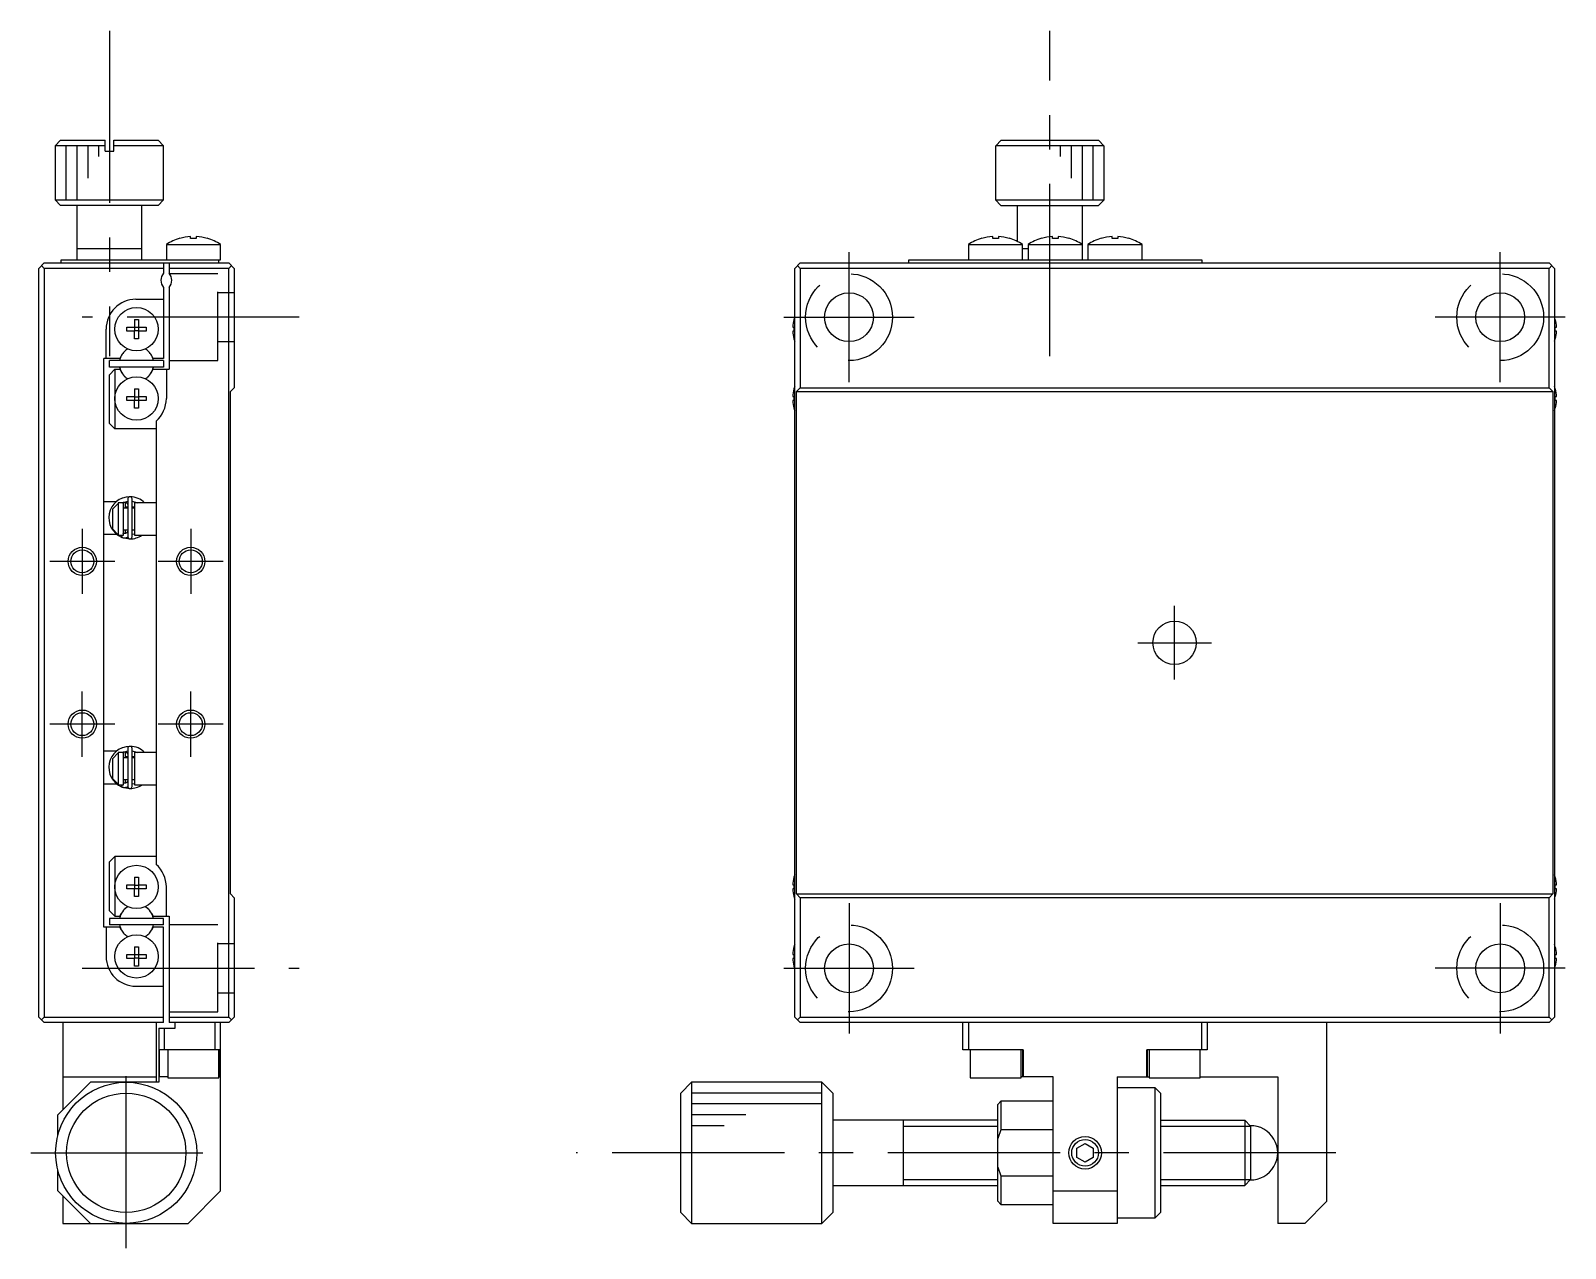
# Model space of a CAD drawing. Extents: x 0 to 345, y -8 to 238.
# Drawn here: x 203.2 to 344.6, y 72.6 to 184.8 of the extents above; entities that cross this region are included whole.
import ezdxf

# ---------------------------------------------------------------- set-up
doc = ezdxf.new("R2010")
doc.units = 0
doc.header["$LTSCALE"] = 0.5
doc.linetypes.add('CENTER', pattern=[50.8, 31.75, -6.35, 6.35, -6.35])
doc.linetypes.add('DASHED', pattern=[19.05, 12.7, -6.35])
for name, color, linetype in [('MSM_CENTER', 1, 'CENTER'), ('MSM_CONTINUOUS', 7, 'CONTINUOUS'), ('MSM_DASHED', 4, 'DASHED'), ('MSM_NARROW', 5, 'CONTINUOUS')]:
    doc.layers.add(name, color=color, linetype=linetype)

msp = doc.modelspace()

# ---------------------------------------------------------------- linework, layer by layer
at = {"layer": 'MSM_CENTER'}
for p, q in [((210.465465, 184.811436), (210.465465, 154.811436)), ((297.117158, 154.811436), (297.117158, 184.811436)), ((278.617158, 152.411436), (278.617158, 164.411436)), ((338.617158, 152.411436), (338.617158, 164.411436)), ((227.965465, 158.411436), (207.965465, 158.411436)), ((272.617158, 158.411436), (284.617158, 158.411436)), ((344.617158, 158.411436), (332.617158, 158.411436)), ((207.965464, 138.911437), (207.965464, 132.911435)), ((217.965464, 138.911437), (217.965464, 132.911435)), ((210.965466, 135.911436), (204.965463, 135.911436)), ((220.965466, 135.911436), (214.965463, 135.911436)), ((308.617158, 125.011436), (308.617158, 131.811436)), ((305.217158, 128.411436), (312.017158, 128.411436)), ((207.965464, 117.911435), (207.965464, 123.911437)), ((217.965464, 117.911435), (217.965464, 123.911437)), ((210.965466, 120.911436), (204.965463, 120.911436)), ((220.965466, 120.911436), (214.965463, 120.911436)), ((278.617158, 104.411436), (278.617158, 92.411436)), ((338.617158, 104.411436), (338.617158, 92.411436)), ((207.965465, 98.411436), (227.965465, 98.411436)), ((272.617158, 98.411436), (284.617158, 98.411436)), ((344.617158, 98.411436), (332.617158, 98.411436)), ((212.015465, 72.611436), (212.015465, 90.211436)), ((203.215465, 81.411436), (220.815465, 81.411436)), ((323.462087, 81.411436), (253.462087, 81.411436))]:
    msp.add_line(p, q, dxfattribs=at)
at = {"layer": 'MSM_CONTINUOUS'}
for p, q in [((205.965465, 174.711436), (205.465465, 174.211436)), ((210.065465, 174.211436), (205.465465, 174.211436)), ((205.465465, 174.211436), (205.465465, 169.211436)), ((205.965465, 174.711436), (210.065465, 174.711436)), ((210.065465, 173.711436), (210.065465, 174.711436)), ((210.865465, 174.711436), (214.965465, 174.711436)), ((210.865465, 173.711436), (210.865465, 174.711436)), ((215.465465, 174.211436), (210.865465, 174.211436)), ((215.465465, 174.211436), (214.965465, 174.711436)), ((215.465465, 169.211436), (215.465465, 174.211436)), ((292.133184, 174.211436), (292.634971, 174.711436)), ((292.133184, 173.711436), (292.133184, 174.211436)), ((302.101132, 174.211436), (292.133184, 174.211436)), ((292.634971, 174.711436), (301.599345, 174.711436)), ((301.599345, 174.711436), (302.101132, 174.211436)), ((302.101132, 174.211436), (302.101132, 173.711436)), ((210.065465, 173.711436), (210.865465, 173.711436)), ((292.117158, 173.711436), (292.133184, 173.711436)), ((292.117158, 173.711436), (292.117158, 169.211436)), ((302.101132, 173.711436), (302.117158, 173.711436)), ((302.117158, 169.211436), (302.117158, 173.711436)), ((205.465465, 169.211436), (215.465465, 169.211436)), ((205.465465, 169.211436), (205.965465, 168.711436)), ((214.965465, 168.711436), (205.965465, 168.711436)), ((207.465465, 168.711436), (207.465465, 163.711436)), ((213.465465, 163.711436), (213.465465, 168.711436)), ((214.965465, 168.711436), (215.465465, 169.211436)), ((292.117158, 169.211436), (302.117158, 169.211436)), ((292.117158, 169.211436), (292.617158, 168.711436)), ((292.617158, 168.711436), (301.617158, 168.711436)), ((294.117158, 168.711436), (294.117158, 165.392565)), ((300.117158, 163.711436), (300.117158, 168.711436)), ((301.617158, 168.711436), (302.117158, 169.211436)), ((216.956875, 165.674017), (216.953532, 165.680872)), ((217.955465, 165.674017), (217.955465, 165.846388)), ((218.475465, 165.674017), (217.955465, 165.674017)), ((218.475465, 165.846388), (218.475465, 165.674017)), ((219.477398, 165.680872), (219.474054, 165.674017)), ((290.858568, 165.674017), (290.855225, 165.680872)), ((291.857158, 165.674017), (291.857158, 165.846388)), ((292.377158, 165.674017), (291.857158, 165.674017)), ((292.377158, 165.846388), (292.377158, 165.674017)), ((293.379091, 165.680872), (293.375747, 165.674017)), ((296.358568, 165.674017), (296.355225, 165.680872)), ((297.357158, 165.674017), (297.357158, 165.846388)), ((297.877158, 165.674017), (297.357158, 165.674017)), ((297.877158, 165.846388), (297.877158, 165.674017)), ((298.879091, 165.680872), (298.875747, 165.674017)), ((301.858568, 165.674017), (301.855225, 165.680872)), ((302.857158, 165.674017), (302.857158, 165.846388)), ((303.377158, 165.674017), (302.857158, 165.674017)), ((303.377158, 165.846388), (303.377158, 165.674017)), ((304.379091, 165.680872), (304.375747, 165.674017)), ((213.465465, 164.711436), (207.465465, 164.711436)), ((215.715465, 165.103093), (220.715465, 165.103093)), ((215.715465, 165.103093), (215.715465, 163.711436)), ((220.715465, 163.711436), (220.715465, 165.103093)), ((289.617158, 165.103093), (289.617158, 163.711436)), ((289.617158, 165.103093), (294.617158, 165.103093)), ((294.617158, 163.711436), (294.617158, 165.103093)), ((295.117158, 164.711436), (294.617158, 164.711436)), ((295.117158, 165.103093), (295.117158, 163.711436)), ((295.117158, 165.103093), (300.117158, 165.103093)), ((300.617158, 165.103093), (300.617158, 163.711436)), ((300.617158, 165.103093), (305.617158, 165.103093)), ((305.617158, 163.711436), (305.617158, 165.103093)), ((203.965465, 162.911436), (204.465465, 163.411436)), ((203.965465, 93.911436), (203.965465, 162.911436)), ((204.465465, 162.911436), (204.215465, 163.161436)), ((204.465465, 163.411436), (221.465465, 163.411436)), ((215.465465, 162.911436), (204.465465, 162.911436)), ((204.465465, 162.911436), (204.465465, 93.911436)), ((206.015465, 163.411436), (206.015465, 163.711436)), ((206.015465, 163.711436), (220.715465, 163.711436)), ((215.465465, 163.411436), (215.465465, 162.472874)), ((215.965465, 163.411436), (215.965465, 162.472874)), ((221.465465, 162.911436), (215.965465, 162.911436)), ((220.515465, 163.711436), (220.515465, 163.411436)), ((221.965465, 162.911436), (221.465465, 163.411436)), ((221.715465, 163.161436), (221.465465, 162.911436)), ((221.465465, 93.911436), (221.465465, 162.911436)), ((221.965465, 162.911436), (221.965465, 151.911436)), ((274.117158, 163.411436), (273.617158, 162.911436)), ((273.617158, 93.911436), (273.617158, 162.911436)), ((274.117158, 162.911436), (273.867158, 163.161436)), ((274.117158, 163.411436), (343.117158, 163.411436)), ((274.117158, 162.911436), (274.117158, 151.911436)), ((343.117158, 162.911436), (274.117158, 162.911436)), ((284.117158, 163.411436), (284.117158, 163.711436)), ((284.117158, 163.711436), (311.117158, 163.711436)), ((311.117158, 163.711436), (311.117158, 163.411436)), ((343.617158, 162.911436), (343.117158, 163.411436)), ((343.367158, 163.161436), (343.117158, 162.911436)), ((343.117158, 151.911436), (343.117158, 162.911436)), ((343.617158, 162.911436), (343.617158, 93.911436)), ((212.915465, 160.061436), (215.465465, 160.061436)), ((215.465465, 161.149998), (215.465465, 154.611436)), ((215.965465, 161.149998), (215.965465, 153.611436)), ((210.165465, 154.611436), (210.165465, 157.311436)), ((212.079103, 157.131436), (212.079103, 157.491436)), ((212.079103, 157.491436), (212.785465, 157.491436)), ((212.785465, 157.131436), (212.079103, 157.131436)), ((212.785465, 158.197797), (213.145465, 158.197797)), ((212.785465, 158.197797), (212.785465, 157.491436)), ((212.795837, 157.481064), (212.785465, 157.491436)), ((212.795837, 157.141808), (212.785465, 157.131436)), ((212.785465, 156.425074), (212.785465, 157.131436)), ((212.795837, 157.481064), (213.135093, 157.481064)), ((212.795837, 157.141808), (212.795837, 157.481064)), ((213.135093, 157.141808), (212.795837, 157.141808)), ((213.135093, 157.481064), (213.145465, 157.491436)), ((213.135093, 157.481064), (213.135093, 157.141808)), ((213.135093, 157.141808), (213.145465, 157.131436)), ((213.145465, 158.197797), (213.145465, 157.491436)), ((213.145465, 157.491436), (213.851826, 157.491436)), ((213.145465, 157.131436), (213.145465, 156.425074)), ((213.851826, 157.131436), (213.145465, 157.131436)), ((213.851826, 157.491436), (213.851826, 157.131436)), ((273.427299, 157.491436), (273.547636, 157.491436)), ((273.547636, 157.131436), (273.427299, 157.131436)), ((273.543014, 158.200052), (273.547636, 158.197797)), ((273.547636, 157.491436), (273.547636, 157.131436)), ((343.68668, 158.197797), (343.691302, 158.200052)), ((343.68668, 157.491436), (343.807017, 157.491436)), ((343.68668, 157.131436), (343.68668, 157.491436)), ((343.807017, 157.131436), (343.68668, 157.131436)), ((213.145465, 156.425074), (212.785465, 156.425074)), ((273.547636, 156.425074), (273.543014, 156.42282)), ((343.691302, 156.42282), (343.68668, 156.425074)), ((209.965465, 102.211436), (209.965465, 154.611436)), ((211.421053, 154.611436), (209.965465, 154.611436)), ((210.465465, 153.811436), (210.465465, 154.411436)), ((215.465465, 154.411436), (210.465465, 154.411436)), ((211.590649, 154.905186), (211.421053, 154.611436)), ((214.509877, 154.611436), (214.34028, 154.905186)), ((215.465465, 154.611436), (214.509877, 154.611436)), ((215.465465, 154.411436), (215.465465, 153.811436)), ((215.465465, 153.811436), (210.465465, 153.811436)), ((210.465465, 153.111436), (210.965465, 153.611436)), ((210.465465, 148.611436), (210.465465, 153.111436)), ((210.965465, 153.611436), (211.421053, 153.611436)), ((210.965465, 153.611436), (210.965465, 148.111436)), ((211.421053, 153.611436), (211.590649, 153.317686)), ((214.34028, 153.317686), (214.509877, 153.611436)), ((214.509877, 153.611436), (215.965465, 153.611436)), ((215.715465, 153.611436), (215.715465, 150.911436)), ((212.785465, 151.797797), (213.145465, 151.797797)), ((212.785465, 151.797797), (212.785465, 151.091436)), ((213.145465, 151.797797), (213.145465, 151.091436)), ((221.615465, 151.561436), (221.965465, 151.911436)), ((221.615465, 105.261436), (221.615465, 151.561436)), ((273.543014, 151.800052), (273.547636, 151.797797)), ((273.767158, 151.561436), (274.117158, 151.911436)), ((273.767158, 105.261436), (273.767158, 151.561436)), ((273.767158, 151.561436), (343.467158, 151.561436)), ((274.117158, 151.911436), (343.117158, 151.911436)), ((343.117158, 151.911436), (343.467158, 151.561436)), ((343.467158, 151.561436), (343.467158, 105.261436)), ((343.68668, 151.797797), (343.691302, 151.800052)), ((212.079103, 150.731436), (212.079103, 151.091436)), ((212.079103, 151.091436), (212.785465, 151.091436)), ((212.785465, 150.731436), (212.079103, 150.731436)), ((212.795837, 151.081064), (212.785465, 151.091436)), ((212.795837, 150.741808), (212.785465, 150.731436)), ((212.785465, 150.025074), (212.785465, 150.731436)), ((213.145465, 150.025074), (212.785465, 150.025074)), ((212.795837, 151.081064), (213.135093, 151.081064)), ((212.795837, 150.741808), (212.795837, 151.081064)), ((213.135093, 150.741808), (212.795837, 150.741808)), ((213.135093, 151.081064), (213.145465, 151.091436)), ((213.135093, 151.081064), (213.135093, 150.741808)), ((213.135093, 150.741808), (213.145465, 150.731436)), ((213.145465, 151.091436), (213.851826, 151.091436)), ((213.145465, 150.731436), (213.145465, 150.025074)), ((213.851826, 150.731436), (213.145465, 150.731436)), ((213.851826, 151.091436), (213.851826, 150.731436)), ((273.427299, 151.091436), (273.547636, 151.091436)), ((273.547636, 150.731436), (273.427299, 150.731436)), ((273.547636, 150.025074), (273.543014, 150.02282)), ((273.547636, 151.091436), (273.547636, 150.731436)), ((343.68668, 151.091436), (343.807017, 151.091436)), ((343.68668, 150.731436), (343.68668, 151.091436)), ((343.807017, 150.731436), (343.68668, 150.731436)), ((343.691302, 150.02282), (343.68668, 150.025074)), ((210.965465, 148.111436), (210.465465, 148.611436)), ((214.765465, 148.832373), (214.765465, 107.990498)), ((214.765465, 148.111436), (210.965465, 148.111436)), ((211.111335, 141.411436), (209.965465, 141.411436)), ((211.59399, 141.708607), (211.576032, 141.700812)), ((211.587954, 141.70523), (211.584885, 141.704682)), ((211.649768, 141.730607), (211.593571, 141.709418)), ((211.660713, 141.3115), (212.163917, 141.464979)), ((212.163959, 141.671344), (212.163959, 138.171344)), ((212.553959, 138.171344), (212.553959, 141.671344)), ((212.554013, 141.464656), (213.057639, 141.311522)), ((210.765465, 140.727951), (211.265465, 141.257119)), ((210.765465, 140.727951), (210.765465, 138.894921)), ((211.765465, 141.311436), (211.265465, 141.311436)), ((211.265465, 141.311436), (211.265465, 138.311436)), ((211.745717, 141.350591), (211.747217, 141.350968)), ((211.746983, 141.350858), (211.761543, 141.356639)), ((211.761543, 141.356639), (211.775809, 141.361465)), ((211.765465, 138.311436), (211.765465, 141.311436)), ((212.163959, 140.811436), (211.765465, 140.811436)), ((211.775809, 141.361465), (211.790306, 141.365562)), ((211.790306, 141.365562), (211.804997, 141.368917)), ((211.804997, 141.368917), (211.819843, 141.37152)), ((211.819843, 141.37152), (211.834807, 141.373364)), ((211.834807, 141.373364), (211.849848, 141.374443)), ((211.849848, 141.374443), (211.864927, 141.374754)), ((211.864927, 141.374754), (211.880005, 141.374294)), ((211.880005, 141.374294), (211.895042, 141.373066)), ((211.895042, 141.373066), (211.909998, 141.371072)), ((211.909998, 141.371072), (211.924834, 141.368319)), ((211.924834, 141.368319), (211.939511, 141.364814)), ((211.939511, 141.364814), (211.953991, 141.360567)), ((211.953991, 141.360567), (211.968235, 141.35559)), ((211.965465, 140.811436), (211.965465, 141.356835)), ((212.163959, 140.911436), (211.965465, 140.911436)), ((211.968235, 141.35559), (211.982208, 141.349899)), ((211.982208, 141.349899), (211.995874, 141.343508)), ((211.995874, 141.343508), (212.009198, 141.336436)), ((212.009198, 141.336436), (212.022146, 141.328702)), ((212.022146, 141.328702), (212.034688, 141.320329)), ((212.034688, 141.320329), (212.046792, 141.311339)), ((212.046792, 141.311339), (212.058428, 141.301756)), ((212.058428, 141.301756), (212.06957, 141.291606)), ((212.06957, 141.291606), (212.080191, 141.280916)), ((212.080191, 141.280916), (212.090266, 141.269715)), ((212.090266, 141.269715), (212.099772, 141.25803)), ((212.099772, 141.25803), (212.108687, 141.245892)), ((212.108687, 141.245892), (212.116992, 141.233332)), ((212.116992, 141.233332), (212.124667, 141.220382)), ((212.124667, 141.220382), (212.131696, 141.207072)), ((212.131696, 141.207072), (212.138064, 141.193437)), ((212.138064, 141.193437), (212.143756, 141.179509)), ((212.143756, 141.179509), (212.148762, 141.165323)), ((212.148762, 141.165323), (212.153069, 141.150912)), ((212.153069, 141.150912), (212.15667, 141.13631)), ((212.15667, 141.13631), (212.159556, 141.121553)), ((212.159556, 141.121553), (212.161721, 141.106676)), ((212.161721, 141.106676), (212.163162, 141.091714)), ((212.163162, 141.091714), (212.163875, 141.076701)), ((212.163875, 141.076701), (212.163959, 141.069664)), ((212.765465, 140.911436), (212.553959, 140.911436)), ((212.765465, 140.811436), (212.553959, 140.811436)), ((214.765465, 141.311436), (212.765465, 141.311436)), ((212.765465, 141.311436), (212.765465, 138.311436)), ((212.965465, 141.354166), (212.965465, 141.311436)), ((211.265465, 138.365753), (210.765465, 138.894921)), ((211.765465, 138.811436), (212.163959, 138.811436)), ((211.965465, 138.486048), (211.965465, 138.811436)), ((212.095502, 138.579264), (212.085764, 138.56783)), ((212.104664, 138.591163), (212.095502, 138.579264)), ((212.113229, 138.603498), (212.104664, 138.591163)), ((212.121177, 138.616238), (212.113229, 138.603498)), ((212.128492, 138.629352), (212.121177, 138.616238)), ((212.135156, 138.642809), (212.128492, 138.629352)), ((212.141156, 138.656575), (212.135156, 138.642809)), ((212.146478, 138.670618), (212.141156, 138.656575)), ((212.15111, 138.684904), (212.146478, 138.670618)), ((212.155043, 138.6994), (212.15111, 138.684904)), ((212.158267, 138.714072), (212.155043, 138.6994)), ((212.160776, 138.728884), (212.158267, 138.714072)), ((212.162563, 138.743802), (212.160776, 138.728884)), ((212.163624, 138.758791), (212.162563, 138.743802)), ((212.163959, 138.773025), (212.163624, 138.758791)), ((212.553959, 138.811436), (212.765465, 138.811436)), ((209.965465, 138.411436), (211.134998, 138.411436)), ((211.265465, 138.311436), (211.765465, 138.311436)), ((211.564414, 138.147037), (211.591519, 138.135158)), ((211.584694, 138.138055), (211.631821, 138.311435)), ((211.590478, 138.149172), (211.590209, 138.14367)), ((211.590209, 138.14367), (211.590467, 138.139281)), ((211.590467, 138.139281), (211.590908, 138.137072)), ((211.591274, 138.155751), (211.590478, 138.149172)), ((211.590908, 138.137072), (211.593571, 138.133271)), ((211.59259, 138.163364), (211.591274, 138.155751)), ((211.594419, 138.17196), (211.59259, 138.163364)), ((211.593571, 138.133271), (211.623748, 138.121195)), ((211.596747, 138.181482), (211.594419, 138.17196)), ((211.59956, 138.191869), (211.596747, 138.181482)), ((211.602839, 138.203051), (211.59956, 138.191869)), ((211.606563, 138.214955), (211.602839, 138.203051)), ((211.610706, 138.227502), (211.606563, 138.214955)), ((211.615243, 138.24061), (211.610706, 138.227502)), ((211.620142, 138.254191), (211.615243, 138.24061)), ((211.625371, 138.268158), (211.620142, 138.254191)), ((211.623748, 138.121195), (211.656179, 138.110014)), ((211.630897, 138.282417), (211.625371, 138.268158)), ((211.636682, 138.296875), (211.630897, 138.282417)), ((211.642688, 138.311436), (211.636682, 138.296875)), ((211.641974, 138.114356), (212.331809, 137.977627)), ((211.656179, 138.110014), (211.689118, 138.100469)), ((211.689118, 138.100469), (211.722484, 138.092583)), ((211.722484, 138.092583), (211.756195, 138.086376)), ((211.74509, 138.49166), (211.732675, 138.497048)), ((211.756195, 138.086376), (211.790167, 138.081861)), ((211.769767, 138.483169), (211.765439, 138.484651)), ((211.784197, 138.478756), (211.769767, 138.483169)), ((211.798833, 138.475084), (211.784197, 138.478756)), ((211.790167, 138.081861), (211.824318, 138.07905)), ((211.813636, 138.472162), (211.798833, 138.475084)), ((211.828568, 138.469999), (211.813636, 138.472162)), ((211.824318, 138.07905), (211.858564, 138.077949)), ((211.843588, 138.468601), (211.828568, 138.469999)), ((211.858658, 138.46797), (211.843588, 138.468601)), ((211.858564, 138.077949), (211.892821, 138.07856)), ((211.873738, 138.46811), (211.858658, 138.46797)), ((211.888788, 138.469018), (211.873738, 138.46811)), ((211.903768, 138.470692), (211.888788, 138.469018)), ((211.892821, 138.07856), (211.927006, 138.080882)), ((211.91864, 138.473125), (211.903768, 138.470692)), ((211.933365, 138.476311), (211.91864, 138.473125)), ((211.927006, 138.080882), (211.961035, 138.084909)), ((211.947905, 138.480239), (211.933365, 138.476311)), ((211.962222, 138.484899), (211.947905, 138.480239)), ((211.961035, 138.084909), (211.994825, 138.090632)), ((211.976281, 138.490275), (211.962222, 138.484899)), ((211.990047, 138.496353), (211.976281, 138.490275)), ((212.003485, 138.503115), (211.990047, 138.496353)), ((211.994825, 138.090632), (212.028293, 138.098036)), ((212.016562, 138.510542), (212.003485, 138.503115)), ((212.029246, 138.518614), (212.016562, 138.510542)), ((212.028293, 138.098036), (212.061358, 138.107103)), ((212.041508, 138.527309), (212.029246, 138.518614)), ((212.053317, 138.536603), (212.041508, 138.527309)), ((212.064647, 138.546472), (212.053317, 138.536603)), ((212.061358, 138.107103), (212.093938, 138.117812)), ((212.075471, 138.55689), (212.064647, 138.546472)), ((212.085764, 138.56783), (212.075471, 138.55689)), ((212.093938, 138.117812), (212.125954, 138.130138)), ((212.125954, 138.130138), (212.157326, 138.144049)), ((212.157326, 138.144049), (212.165475, 138.147974)), ((212.765564, 138.419759), (212.55398, 138.377717)), ((212.765465, 138.311436), (214.765465, 138.311436)), ((211.111335, 118.411436), (209.965465, 118.411436)), ((210.765465, 117.727951), (211.265465, 118.257119)), ((210.765465, 117.727951), (210.765465, 115.894921)), ((211.765465, 118.311436), (211.265465, 118.311436)), ((211.265465, 118.311436), (211.265465, 115.311436)), ((211.59399, 118.708607), (211.576032, 118.700812)), ((211.587954, 118.70523), (211.584885, 118.704682)), ((211.649768, 118.730607), (211.593571, 118.709418)), ((211.660713, 118.3115), (212.163917, 118.464979)), ((211.745717, 118.350591), (211.747217, 118.350968)), ((211.746983, 118.350858), (211.761543, 118.356639)), ((211.761543, 118.356639), (211.775809, 118.361465)), ((211.765465, 115.311436), (211.765465, 118.311436)), ((212.163959, 117.811436), (211.765465, 117.811436)), ((211.775809, 118.361465), (211.790306, 118.365562)), ((211.790306, 118.365562), (211.804997, 118.368917)), ((211.804997, 118.368917), (211.819843, 118.37152)), ((211.819843, 118.37152), (211.834807, 118.373364)), ((211.834807, 118.373364), (211.849848, 118.374443)), ((211.849848, 118.374443), (211.864927, 118.374754)), ((211.864927, 118.374754), (211.880005, 118.374294)), ((211.880005, 118.374294), (211.895042, 118.373066)), ((211.895042, 118.373066), (211.909998, 118.371072)), ((211.909998, 118.371072), (211.924834, 118.368319)), ((211.924834, 118.368319), (211.939511, 118.364814)), ((211.939511, 118.364814), (211.953991, 118.360567)), ((211.953991, 118.360567), (211.968235, 118.35559)), ((211.965465, 117.811436), (211.965465, 118.356835)), ((212.163959, 117.911436), (211.965465, 117.911436)), ((211.968235, 118.35559), (211.982208, 118.349899)), ((211.982208, 118.349899), (211.995874, 118.343508)), ((211.995874, 118.343508), (212.009198, 118.336436)), ((212.009198, 118.336436), (212.022146, 118.328702)), ((212.022146, 118.328702), (212.034688, 118.320329)), ((212.034688, 118.320329), (212.046792, 118.311339)), ((212.046792, 118.311339), (212.058428, 118.301756)), ((212.058428, 118.301756), (212.06957, 118.291606)), ((212.06957, 118.291606), (212.080191, 118.280916)), ((212.080191, 118.280916), (212.090266, 118.269715)), ((212.090266, 118.269715), (212.099772, 118.25803)), ((212.099772, 118.25803), (212.108687, 118.245892)), ((212.108687, 118.245892), (212.116992, 118.233332)), ((212.116992, 118.233332), (212.124667, 118.220382)), ((212.124667, 118.220382), (212.131696, 118.207072)), ((212.131696, 118.207072), (212.138064, 118.193437)), ((212.138064, 118.193437), (212.143756, 118.179509)), ((212.143756, 118.179509), (212.148762, 118.165323)), ((212.148762, 118.165323), (212.153069, 118.150912)), ((212.153069, 118.150912), (212.15667, 118.13631)), ((212.15667, 118.13631), (212.159556, 118.121553)), ((212.159556, 118.121553), (212.161721, 118.106676)), ((212.161721, 118.106676), (212.163162, 118.091714)), ((212.163162, 118.091714), (212.163875, 118.076701)), ((212.163875, 118.076701), (212.163959, 118.069664)), ((212.163959, 118.671344), (212.163959, 115.171344)), ((212.553959, 115.171344), (212.553959, 118.671344)), ((212.765465, 117.911436), (212.553959, 117.911436)), ((212.765465, 117.811436), (212.553959, 117.811436)), ((212.554013, 118.464656), (213.057639, 118.311522)), ((214.765465, 118.311436), (212.765465, 118.311436)), ((212.765465, 118.311436), (212.765465, 115.311436)), ((212.965465, 118.354166), (212.965465, 118.311436)), ((209.965465, 115.411436), (211.134998, 115.411436)), ((211.265465, 115.365753), (210.765465, 115.894921)), ((211.265465, 115.311436), (211.765465, 115.311436)), ((211.564414, 115.147037), (211.585263, 115.137855)), ((211.584694, 115.138055), (211.631821, 115.311435)), ((211.590481, 115.149202), (211.590209, 115.143696)), ((211.590209, 115.143696), (211.590464, 115.139303)), ((211.590464, 115.139303), (211.590908, 115.137072)), ((211.591279, 115.155784), (211.590481, 115.149202)), ((211.590908, 115.137072), (211.593571, 115.133271)), ((211.592597, 115.163399), (211.591279, 115.155784)), ((211.594427, 115.171996), (211.592597, 115.163399)), ((211.593571, 115.133271), (211.623748, 115.121195)), ((211.596756, 115.181518), (211.594427, 115.171996)), ((211.59957, 115.191904), (211.596756, 115.181518)), ((211.602849, 115.203084), (211.59957, 115.191904)), ((211.606573, 115.214986), (211.602849, 115.203084)), ((211.610716, 115.22753), (211.606573, 115.214986)), ((211.615251, 115.240633), (211.610716, 115.22753)), ((211.620149, 115.254211), (211.615251, 115.240633)), ((211.625377, 115.268173), (211.620149, 115.254211)), ((211.623748, 115.121195), (211.656179, 115.110014)), ((211.630901, 115.282427), (211.625377, 115.268173)), ((211.636684, 115.29688), (211.630901, 115.282427)), ((211.642688, 115.311436), (211.636684, 115.29688)), ((211.641974, 115.114356), (212.331809, 114.977627)), ((211.656179, 115.110014), (211.689118, 115.100469)), ((211.689118, 115.100469), (211.722484, 115.092583)), ((211.722484, 115.092583), (211.756195, 115.086376)), ((211.74509, 115.49166), (211.732675, 115.497048)), ((211.756195, 115.086376), (211.790167, 115.081861)), ((211.769767, 115.483169), (211.765439, 115.484651)), ((211.765465, 115.811436), (212.163959, 115.811436)), ((211.784197, 115.478756), (211.769767, 115.483169)), ((211.798833, 115.475084), (211.784197, 115.478756)), ((211.790167, 115.081861), (211.824318, 115.07905)), ((211.813636, 115.472162), (211.798833, 115.475084)), ((211.828568, 115.469999), (211.813636, 115.472162)), ((211.824318, 115.07905), (211.858564, 115.077949)), ((211.843588, 115.468601), (211.828568, 115.469999)), ((211.858658, 115.46797), (211.843588, 115.468601)), ((211.858564, 115.077949), (211.892821, 115.07856)), ((211.873738, 115.46811), (211.858658, 115.46797)), ((211.888788, 115.469018), (211.873738, 115.46811)), ((211.903768, 115.470692), (211.888788, 115.469018)), ((211.892821, 115.07856), (211.927006, 115.080882)), ((211.91864, 115.473125), (211.903768, 115.470692)), ((211.933365, 115.476311), (211.91864, 115.473125)), ((211.927006, 115.080882), (211.961035, 115.084909)), ((211.947905, 115.480239), (211.933365, 115.476311)), ((211.962222, 115.484899), (211.947905, 115.480239)), ((211.961035, 115.084909), (211.994825, 115.090632)), ((211.976281, 115.490275), (211.962222, 115.484899)), ((211.965465, 115.486048), (211.965465, 115.811436)), ((211.990047, 115.496353), (211.976281, 115.490275)), ((212.003485, 115.503115), (211.990047, 115.496353)), ((211.994825, 115.090632), (212.028293, 115.098036)), ((212.016562, 115.510542), (212.003485, 115.503115)), ((212.029246, 115.518614), (212.016562, 115.510542)), ((212.028293, 115.098036), (212.061358, 115.107103)), ((212.041508, 115.527309), (212.029246, 115.518614)), ((212.053317, 115.536603), (212.041508, 115.527309)), ((212.064647, 115.546472), (212.053317, 115.536603)), ((212.061358, 115.107103), (212.093938, 115.117812)), ((212.075471, 115.55689), (212.064647, 115.546472)), ((212.085764, 115.56783), (212.075471, 115.55689)), ((212.095502, 115.579264), (212.085764, 115.56783)), ((212.093938, 115.117812), (212.125954, 115.130138)), ((212.104664, 115.591163), (212.095502, 115.579264)), ((212.113229, 115.603498), (212.104664, 115.591163)), ((212.121177, 115.616238), (212.113229, 115.603498)), ((212.128492, 115.629352), (212.121177, 115.616238)), ((212.125954, 115.130138), (212.157326, 115.144049)), ((212.135156, 115.642809), (212.128492, 115.629352)), ((212.141156, 115.656575), (212.135156, 115.642809)), ((212.146478, 115.670618), (212.141156, 115.656575)), ((212.15111, 115.684904), (212.146478, 115.670618)), ((212.155043, 115.6994), (212.15111, 115.684904)), ((212.158267, 115.714072), (212.155043, 115.6994)), ((212.157326, 115.144049), (212.165475, 115.147974)), ((212.160776, 115.728884), (212.158267, 115.714072)), ((212.162563, 115.743802), (212.160776, 115.728884)), ((212.163624, 115.758791), (212.162563, 115.743802)), ((212.163959, 115.773025), (212.163624, 115.758791)), ((212.553959, 115.811436), (212.765465, 115.811436)), ((212.765564, 115.419759), (212.55398, 115.377717)), ((212.765465, 115.311436), (214.765465, 115.311436)), ((210.465465, 108.211436), (210.965465, 108.711436)), ((210.465465, 103.711436), (210.465465, 108.211436)), ((214.765465, 108.711436), (210.965465, 108.711436)), ((210.965465, 108.711436), (210.965465, 103.211436)), ((212.079103, 105.731436), (212.079103, 106.091436)), ((212.079103, 106.091436), (212.785465, 106.091436)), ((212.785465, 106.797797), (213.145465, 106.797797)), ((212.785465, 106.797797), (212.785465, 106.091436)), ((212.795837, 106.081064), (212.785465, 106.091436)), ((212.795837, 106.081064), (213.135093, 106.081064)), ((212.795837, 105.741808), (212.795837, 106.081064)), ((213.135093, 106.081064), (213.145465, 106.091436)), ((213.135093, 106.081064), (213.135093, 105.741808)), ((213.145465, 106.797797), (213.145465, 106.091436)), ((213.145465, 106.091436), (213.851826, 106.091436)), ((213.851826, 106.091436), (213.851826, 105.731436)), ((273.427299, 106.091436), (273.547636, 106.091436)), ((273.543014, 106.800052), (273.547636, 106.797797)), ((273.547636, 106.091436), (273.547636, 105.731436)), ((343.68668, 106.797797), (343.691302, 106.800052)), ((343.68668, 106.091436), (343.807017, 106.091436)), ((343.68668, 105.731436), (343.68668, 106.091436)), ((212.785465, 105.731436), (212.079103, 105.731436)), ((212.795837, 105.741808), (212.785465, 105.731436)), ((212.785465, 105.025074), (212.785465, 105.731436)), ((213.145465, 105.025074), (212.785465, 105.025074)), ((213.135093, 105.741808), (212.795837, 105.741808)), ((213.135093, 105.741808), (213.145465, 105.731436)), ((213.145465, 105.731436), (213.145465, 105.025074)), ((213.851826, 105.731436), (213.145465, 105.731436)), ((215.715465, 103.211436), (215.715465, 105.911436)), ((221.965465, 104.911436), (221.615465, 105.261436)), ((221.965465, 104.911436), (221.965465, 93.911436)), ((273.547636, 105.731436), (273.427299, 105.731436)), ((273.547636, 105.025074), (273.543014, 105.02282)), ((274.117158, 104.911436), (273.767158, 105.261436)), ((273.767158, 105.261436), (343.467158, 105.261436)), ((343.117158, 104.911436), (274.117158, 104.911436)), ((274.117158, 104.911436), (274.117158, 93.911436)), ((343.467158, 105.261436), (343.117158, 104.911436)), ((343.117158, 93.911436), (343.117158, 104.911436)), ((343.807017, 105.731436), (343.68668, 105.731436)), ((343.691302, 105.02282), (343.68668, 105.025074)), ((210.965465, 103.211436), (210.465465, 103.711436)), ((211.421053, 103.211436), (211.590649, 103.505186)), ((214.34028, 103.505186), (214.509877, 103.211436)), ((211.421053, 102.211436), (209.965465, 102.211436)), ((210.165465, 102.211436), (210.165465, 99.511436)), ((210.465465, 103.011436), (210.465465, 102.411436)), ((215.465465, 103.011436), (210.465465, 103.011436)), ((215.465465, 102.411436), (210.465465, 102.411436)), ((210.965465, 103.211436), (211.421053, 103.211436)), ((211.590649, 101.917686), (211.421053, 102.211436)), ((214.509877, 102.211436), (214.34028, 101.917686)), ((214.509877, 103.211436), (215.965465, 103.211436)), ((215.465465, 102.211436), (214.509877, 102.211436)), ((215.465465, 102.411436), (215.465465, 103.011436)), ((215.465465, 93.411436), (215.465465, 102.211436)), ((215.965465, 103.211436), (215.965465, 93.411436)), ((212.785465, 100.397797), (213.145465, 100.397797)), ((212.785465, 100.397797), (212.785465, 99.691436)), ((213.145465, 100.397797), (213.145465, 99.691436)), ((273.543014, 100.400052), (273.547636, 100.397797)), ((343.68668, 100.397797), (343.691302, 100.400052)), ((212.079103, 99.331436), (212.079103, 99.691436)), ((212.079103, 99.691436), (212.785465, 99.691436)), ((212.785465, 99.331436), (212.079103, 99.331436)), ((212.795837, 99.681064), (212.785465, 99.691436)), ((212.795837, 99.341808), (212.785465, 99.331436)), ((212.785465, 98.625074), (212.785465, 99.331436)), ((212.795837, 99.681064), (213.135093, 99.681064)), ((212.795837, 99.341808), (212.795837, 99.681064)), ((213.135093, 99.341808), (212.795837, 99.341808)), ((213.135093, 99.681064), (213.145465, 99.691436)), ((213.135093, 99.681064), (213.135093, 99.341808)), ((213.135093, 99.341808), (213.145465, 99.331436)), ((213.145465, 99.691436), (213.851826, 99.691436)), ((213.145465, 99.331436), (213.145465, 98.625074)), ((213.851826, 99.331436), (213.145465, 99.331436)), ((213.851826, 99.691436), (213.851826, 99.331436)), ((273.427299, 99.691436), (273.547636, 99.691436)), ((273.547636, 99.331436), (273.427299, 99.331436)), ((273.547636, 99.691436), (273.547636, 99.331436)), ((343.68668, 99.691436), (343.807017, 99.691436)), ((343.68668, 99.331436), (343.68668, 99.691436)), ((343.807017, 99.331436), (343.68668, 99.331436)), ((213.145465, 98.625074), (212.785465, 98.625074)), ((273.547636, 98.625074), (273.543014, 98.62282)), ((343.691302, 98.62282), (343.68668, 98.625074)), ((212.915465, 96.761436), (215.465465, 96.761436)), ((204.465465, 93.411436), (203.965465, 93.911436)), ((204.215465, 93.661436), (204.465465, 93.911436)), ((204.465465, 93.911436), (215.465465, 93.911436)), ((215.465465, 93.411436), (204.465465, 93.411436)), ((206.165465, 93.411436), (206.165465, 85.361436)), ((214.765465, 93.411436), (214.765465, 87.911436)), ((215.965465, 93.911436), (221.465465, 93.911436)), ((221.465465, 93.411436), (215.965465, 93.411436)), ((216.515465, 92.911436), (216.515465, 93.411436)), ((220.215465, 90.911436), (220.215465, 93.411436)), ((220.715465, 77.911436), (220.715465, 93.411436)), ((221.465465, 93.911436), (221.715465, 93.661436)), ((221.965465, 93.911436), (221.465465, 93.411436)), ((273.617158, 93.911436), (274.117158, 93.411436)), ((273.867158, 93.661436), (274.117158, 93.911436)), ((274.117158, 93.911436), (343.117158, 93.911436)), ((343.117158, 93.411436), (274.117158, 93.411436)), ((289.117158, 90.911436), (289.117158, 93.411436)), ((289.617158, 93.411436), (289.617158, 90.911436)), ((311.117158, 90.911436), (311.117158, 93.411436)), ((311.617158, 93.411436), (311.617158, 90.911436)), ((322.617158, 93.411436), (322.617158, 76.911436)), ((343.117158, 93.911436), (343.367158, 93.661436)), ((343.117158, 93.411436), (343.617158, 93.911436)), ((215.015465, 92.911436), (215.015465, 87.911436)), ((215.015465, 92.911436), (216.515465, 92.911436)), ((215.515465, 92.911436), (215.515465, 90.911436)), ((220.715465, 90.911436), (215.015465, 90.911436)), ((215.055728, 90.911436), (215.055728, 88.411436)), ((215.865465, 90.911436), (215.865465, 88.311436)), ((220.565465, 88.311436), (220.565465, 90.911436)), ((220.646286, 88.411436), (220.646286, 90.911436)), ((294.664686, 90.911436), (289.117158, 90.911436)), ((289.767158, 90.911436), (289.767158, 88.311436)), ((294.467158, 88.311436), (294.467158, 90.911436)), ((294.635313, 88.411436), (294.635313, 90.911436)), ((294.664686, 90.911436), (294.664686, 88.411436)), ((306.06963, 88.411436), (306.06963, 90.911436)), ((311.617158, 90.911436), (306.06963, 90.911436)), ((306.099002, 90.911436), (306.099002, 88.411436)), ((306.267158, 90.911436), (306.267158, 88.311436)), ((310.967158, 88.311436), (310.967158, 90.911436)), ((208.715465, 87.911436), (205.715465, 84.911436)), ((206.165465, 88.411436), (214.765465, 88.411436)), ((215.015465, 87.911436), (208.715465, 87.911436)), ((215.865465, 88.411436), (215.015465, 88.411436)), ((215.865465, 88.311436), (220.565465, 88.311436)), ((220.715465, 88.411436), (220.565465, 88.411436)), ((264.117158, 87.911436), (263.117158, 86.911436)), ((264.117158, 87.911436), (264.117158, 74.911436)), ((276.117158, 87.911436), (264.117158, 87.911436)), ((277.117158, 86.911436), (276.117158, 87.911436)), ((276.117158, 74.911436), (276.117158, 87.911436)), ((289.767158, 88.311436), (294.467158, 88.311436)), ((297.417158, 88.411436), (294.467158, 88.411436)), ((297.417158, 74.911436), (297.417158, 88.411436)), ((303.317158, 88.411436), (306.267158, 88.411436)), ((303.317158, 88.411436), (303.317158, 74.911436)), ((306.267158, 88.311436), (310.967158, 88.311436)), ((310.967158, 88.411436), (318.117158, 88.411436)), ((318.117158, 88.411436), (318.117158, 74.911436)), ((263.117158, 75.911436), (263.117158, 86.911436)), ((277.117158, 86.911436), (277.117158, 75.911661)), ((306.817158, 87.411436), (303.317158, 87.411436)), ((306.817158, 75.411436), (306.817158, 87.411436)), ((307.317158, 86.911436), (306.817158, 87.411436)), ((307.317158, 86.911436), (307.317158, 75.911436)), ((205.715465, 83.011436), (205.715465, 84.911436)), ((292.617158, 86.161436), (292.317158, 85.861436)), ((292.317158, 76.961436), (292.317158, 85.861436)), ((292.617158, 86.161436), (292.617158, 83.532756)), ((297.417158, 86.161436), (292.617158, 86.161436)), ((292.317138, 84.411436), (277.117158, 84.411436)), ((283.617158, 84.411441), (283.617158, 78.411431)), ((292.617158, 83.532756), (292.317158, 82.730526)), ((297.417158, 83.532756), (292.617158, 83.532756)), ((307.317158, 84.411436), (315.075658, 84.411436)), ((315.075658, 84.411436), (315.075658, 78.411436)), ((315.617158, 83.869936), (315.075658, 84.411436)), ((315.617158, 83.869936), (315.617158, 78.952936)), ((299.617158, 81.844448), (300.367158, 82.277461)), ((300.367158, 82.277461), (301.117158, 81.844448)), ((299.617158, 80.978423), (299.617158, 81.844448)), ((300.367158, 80.54541), (299.617158, 80.978423)), ((301.117158, 80.978423), (300.367158, 80.54541)), ((301.117158, 81.844448), (301.117158, 80.978423)), ((205.715465, 77.911436), (205.715465, 79.811436)), ((292.317158, 80.092345), (292.617158, 79.290115)), ((292.617158, 79.290115), (292.617158, 76.661436)), ((292.617158, 79.290115), (297.417158, 79.290115)), ((205.715465, 77.911436), (208.715465, 74.911436)), ((217.715465, 74.911436), (220.715465, 77.911436)), ((277.117158, 78.411436), (292.317138, 78.411436)), ((297.417158, 77.911436), (303.317158, 77.911436)), ((307.317158, 78.411436), (315.075658, 78.411436)), ((315.075658, 78.411436), (315.617158, 78.952936)), ((206.165465, 77.461436), (206.165465, 74.911436)), ((292.317158, 76.961436), (292.617158, 76.661436)), ((292.617158, 76.661436), (297.417158, 76.661436)), ((320.617158, 74.911436), (322.617158, 76.911436)), ((263.117158, 75.911436), (264.117158, 74.911436)), ((276.117158, 74.911436), (277.117158, 75.911436)), ((303.317158, 75.411436), (306.817158, 75.411436)), ((306.817158, 75.411436), (307.317158, 75.911436)), ((206.165465, 74.911436), (217.715465, 74.911436)), ((264.117158, 74.911436), (276.117158, 74.911436)), ((303.317158, 74.911436), (297.417158, 74.911436)), ((320.617158, 74.911436), (318.117158, 74.911436))]:
    msp.add_line(p, q, dxfattribs=at)
for centre, radius in [((278.617158, 158.411436), 2.25), ((338.617158, 158.411436), 2.25), ((212.965465, 157.311436), 2), ((212.965465, 150.911436), 2), ((207.965464, 135.911436), 1.0565), ((217.965464, 135.911436), 1.0565), ((308.617158, 128.411436), 2), ((207.965464, 120.911436), 1.0565), ((217.965464, 120.911436), 1.0565), ((212.965465, 105.911436), 2), ((212.965465, 99.511436), 2), ((278.617158, 98.411436), 2.25), ((338.617158, 98.411436), 2.25), ((212.015465, 81.411436), 6.5), ((212.015465, 81.411436), 5.5), ((300.367158, 81.411436), 1.2295)]:
    msp.add_circle(centre, radius, dxfattribs=at)
for centre, radius, start, end in [((218.215465, 161.361436), 4.5, 106.285843, 123.748989), ((218.215465, 161.361436), 4.492483, 93.317816, 106.26943), ((218.215465, 161.361436), 4.492483, 73.73057, 86.682184), ((218.215465, 161.361436), 4.5, 56.251011, 73.714157), ((292.117158, 161.361436), 4.5, 106.285843, 123.748989), ((292.117158, 161.361436), 4.492483, 93.317816, 106.26943), ((292.117158, 161.361436), 4.492483, 73.73057, 86.682184), ((292.117158, 161.361436), 4.5, 56.251011, 73.714157), ((297.617158, 161.361436), 4.5, 106.285843, 123.748989), ((297.617158, 161.361436), 4.492483, 93.317816, 106.26943), ((297.617158, 161.361436), 4.492483, 73.73057, 86.682184), ((297.617158, 161.361436), 4.5, 56.251011, 73.714157), ((303.117158, 161.361436), 4.5, 106.285843, 123.748989), ((303.117158, 161.361436), 4.492483, 93.317816, 106.26943), ((303.117158, 161.361436), 4.492483, 73.73057, 86.682184), ((303.117158, 161.361436), 4.5, 56.251011, 73.714157), ((216.215465, 161.811436), 1, 138.590378, 221.409622), ((215.215465, 161.811436), 1, 318.590378, 41.409622), ((212.915465, 157.311436), 2.75, 90, 180), ((276.617158, 157.311436), 3.2, 159.635865, 163.877467), ((340.617158, 157.311436), 3.2, 16.122533, 20.364135), ((276.617158, 157.311436), 3.194933, 163.893288, 176.770291), ((276.617158, 157.311436), 3.194933, 183.229709, 196.106712), ((340.617158, 157.311436), 3.194933, 3.229709, 16.106712), ((340.617158, 157.311436), 3.194933, 343.893288, 356.770291), ((276.617158, 157.311436), 3.2, 196.122533, 200.364135), ((340.617158, 157.311436), 3.2, 339.635865, 343.877467), ((212.965465, 154.111435), 1.5875, 150, 169.10691), ((212.965465, 154.111436), 1.5875, 135, 150), ((213.080465, 153.996626), 1.75, 121.886504, 135.004406), ((212.965465, 154.111435), 1.5875, 120.433182, 134.999974), ((212.965465, 154.111435), 1.5875, 45.000026, 59.566818), ((212.850465, 153.996626), 1.75, 44.995594, 58.113496), ((212.965465, 154.111436), 1.5875, 30, 45), ((212.965465, 154.111435), 1.5875, 10.89309, 30), ((212.965465, 154.111435), 1.5875, 190.893016, 239.566737), ((213.080465, 154.226245), 1.75, 224.995594, 238.113496), ((212.965465, 154.111435), 1.5875, 300.433263, 349.106984), ((212.850465, 154.226245), 1.75, 301.886504, 315.004406), ((276.617158, 150.911436), 3.194933, 163.893288, 176.770291), ((276.617158, 150.911436), 3.2, 159.635865, 163.877467), ((340.617158, 150.911436), 3.2, 16.122533, 20.364135), ((340.617158, 150.911436), 3.194933, 3.229709, 16.106712), ((212.965465, 150.911436), 2.75, 310.885193, 0), ((276.617158, 150.911436), 3.194933, 183.229709, 196.106712), ((276.617158, 150.911436), 3.2, 196.122533, 200.364135), ((340.617158, 150.911436), 3.2, 339.635865, 343.877467), ((340.617158, 150.911436), 3.194933, 343.893288, 356.770291), ((212.359273, 139.921204), 1.944084, 90.719787, 246.812363), ((212.358959, 141.671344), 0.195, 0, 180), ((212.360218, 139.924754), 1.940453, 45.632122, 89.301655), ((212.358959, 138.171344), 0.195, 180, 0), ((212.357049, 139.92806), 1.950705, 270.710984, 304.007692), ((212.359273, 116.921204), 1.944084, 90.719787, 246.812363), ((212.358959, 118.671344), 0.195, 0, 180), ((212.360218, 116.924754), 1.940453, 45.632122, 89.301655), ((212.358959, 115.171344), 0.195, 180, 0), ((212.357049, 116.92806), 1.950705, 270.710984, 304.007692), ((212.965465, 105.911436), 2.75, 0, 49.114807), ((276.617158, 105.911436), 3.194933, 163.893288, 176.770291), ((276.617158, 105.911436), 3.2, 159.635865, 163.877467), ((340.617158, 105.911436), 3.2, 16.122533, 20.364135), ((340.617158, 105.911436), 3.194933, 3.229709, 16.106712), ((276.617158, 105.911436), 3.194933, 183.229709, 196.106712), ((276.617158, 105.911436), 3.2, 196.122533, 200.364135), ((340.617158, 105.911436), 3.2, 339.635865, 343.877467), ((340.617158, 105.911436), 3.194933, 343.893288, 356.770291), ((212.965465, 102.711437), 1.5875, 120.433263, 169.106984), ((213.080465, 102.596626), 1.75, 121.886504, 135.004406), ((212.965465, 102.711437), 1.5875, 10.893016, 59.566737), ((212.850465, 102.596626), 1.75, 44.995594, 58.113496), ((212.965465, 102.711437), 1.5875, 190.89309, 210), ((212.965465, 102.711436), 1.5875, 210, 225), ((212.965465, 102.711436), 1.5875, 315.094892, 330), ((212.965465, 102.711437), 1.5875, 329.999969, 349.10691), ((212.965465, 102.711437), 1.5875, 225.000026, 239.566818), ((213.080465, 102.826245), 1.75, 224.995594, 238.113496), ((212.965465, 102.711437), 1.5875, 300.433182, 315.047696), ((212.850465, 102.826245), 1.75, 301.886504, 315.090487), ((276.617158, 99.511436), 3.194933, 163.893288, 176.770291), ((276.617158, 99.511436), 3.2, 159.635865, 163.877467), ((340.617158, 99.511436), 3.2, 16.122533, 20.364135), ((340.617158, 99.511436), 3.194933, 3.229709, 16.106712), ((212.915465, 99.511436), 2.75, 180, 270), ((276.617158, 99.511436), 3.194933, 183.229709, 196.106712), ((340.617158, 99.511436), 3.194933, 343.893288, 356.770291), ((276.617158, 99.511436), 3.2, 196.122533, 200.364135), ((340.617158, 99.511436), 3.2, 339.635865, 343.877467), ((315.617158, 81.411436), 2.5, 269.05661378, 90.94338622)]:
    msp.add_arc(centre, radius, start, end, dxfattribs=at)
at = {"layer": 'MSM_DASHED'}
for p, q in [((220.465465, 162.411436), (216.015865, 162.411436)), ((220.465465, 154.411436), (220.465465, 162.411436)), ((221.965465, 160.661436), (220.465465, 160.661436)), ((220.465465, 156.161436), (221.965465, 156.161436)), ((215.965465, 154.411436), (220.465465, 154.411436)), ((220.465465, 102.411436), (215.965465, 102.411436)), ((220.465465, 94.411436), (220.465465, 102.411436)), ((221.965465, 100.661436), (220.465465, 100.661436)), ((220.465465, 96.161436), (221.965465, 96.161436)), ((215.965465, 94.411436), (220.465465, 94.411436))]:
    msp.add_line(p, q, dxfattribs=at)
for centre in [(278.617158, 158.411436), (338.617158, 158.411436), (278.617158, 98.411436), (338.617158, 98.411436)]:
    msp.add_circle(centre, 4, dxfattribs=at)
at = {"layer": 'MSM_NARROW'}
for p, q in [((206.465465, 174.211436), (206.465465, 169.211436)), ((207.465465, 174.211436), (207.465465, 169.211436)), ((208.465465, 174.211436), (208.465465, 171.211436)), ((209.465465, 174.211436), (209.465465, 173.211436)), ((298.117158, 173.211436), (298.117158, 174.211436)), ((299.117158, 171.211436), (299.117158, 174.211436)), ((300.117158, 169.211436), (300.117158, 174.211436)), ((301.117158, 169.211436), (301.117158, 174.211436)), ((276.117158, 86.911436), (264.117158, 86.911436)), ((276.117158, 85.911436), (264.117158, 85.911436)), ((269.117158, 84.911436), (264.117158, 84.911436)), ((267.117158, 83.911436), (264.117158, 83.911436)), ((283.617158, 83.869936), (292.317158, 83.869936)), ((307.317158, 83.869936), (315.617158, 83.869936)), ((283.617158, 78.952936), (292.317158, 78.952936)), ((307.317158, 78.952936), (315.617158, 78.952936))]:
    msp.add_line(p, q, dxfattribs=at)
for centre, radius in [((207.965464, 135.911436), 1.3), ((217.965464, 135.911436), 1.3), ((207.965464, 120.911436), 1.3), ((217.965464, 120.911436), 1.3), ((300.367158, 81.411436), 1.5)]:
    msp.add_circle(centre, radius, dxfattribs=at)

doc.saveas('drawing.dxf')
